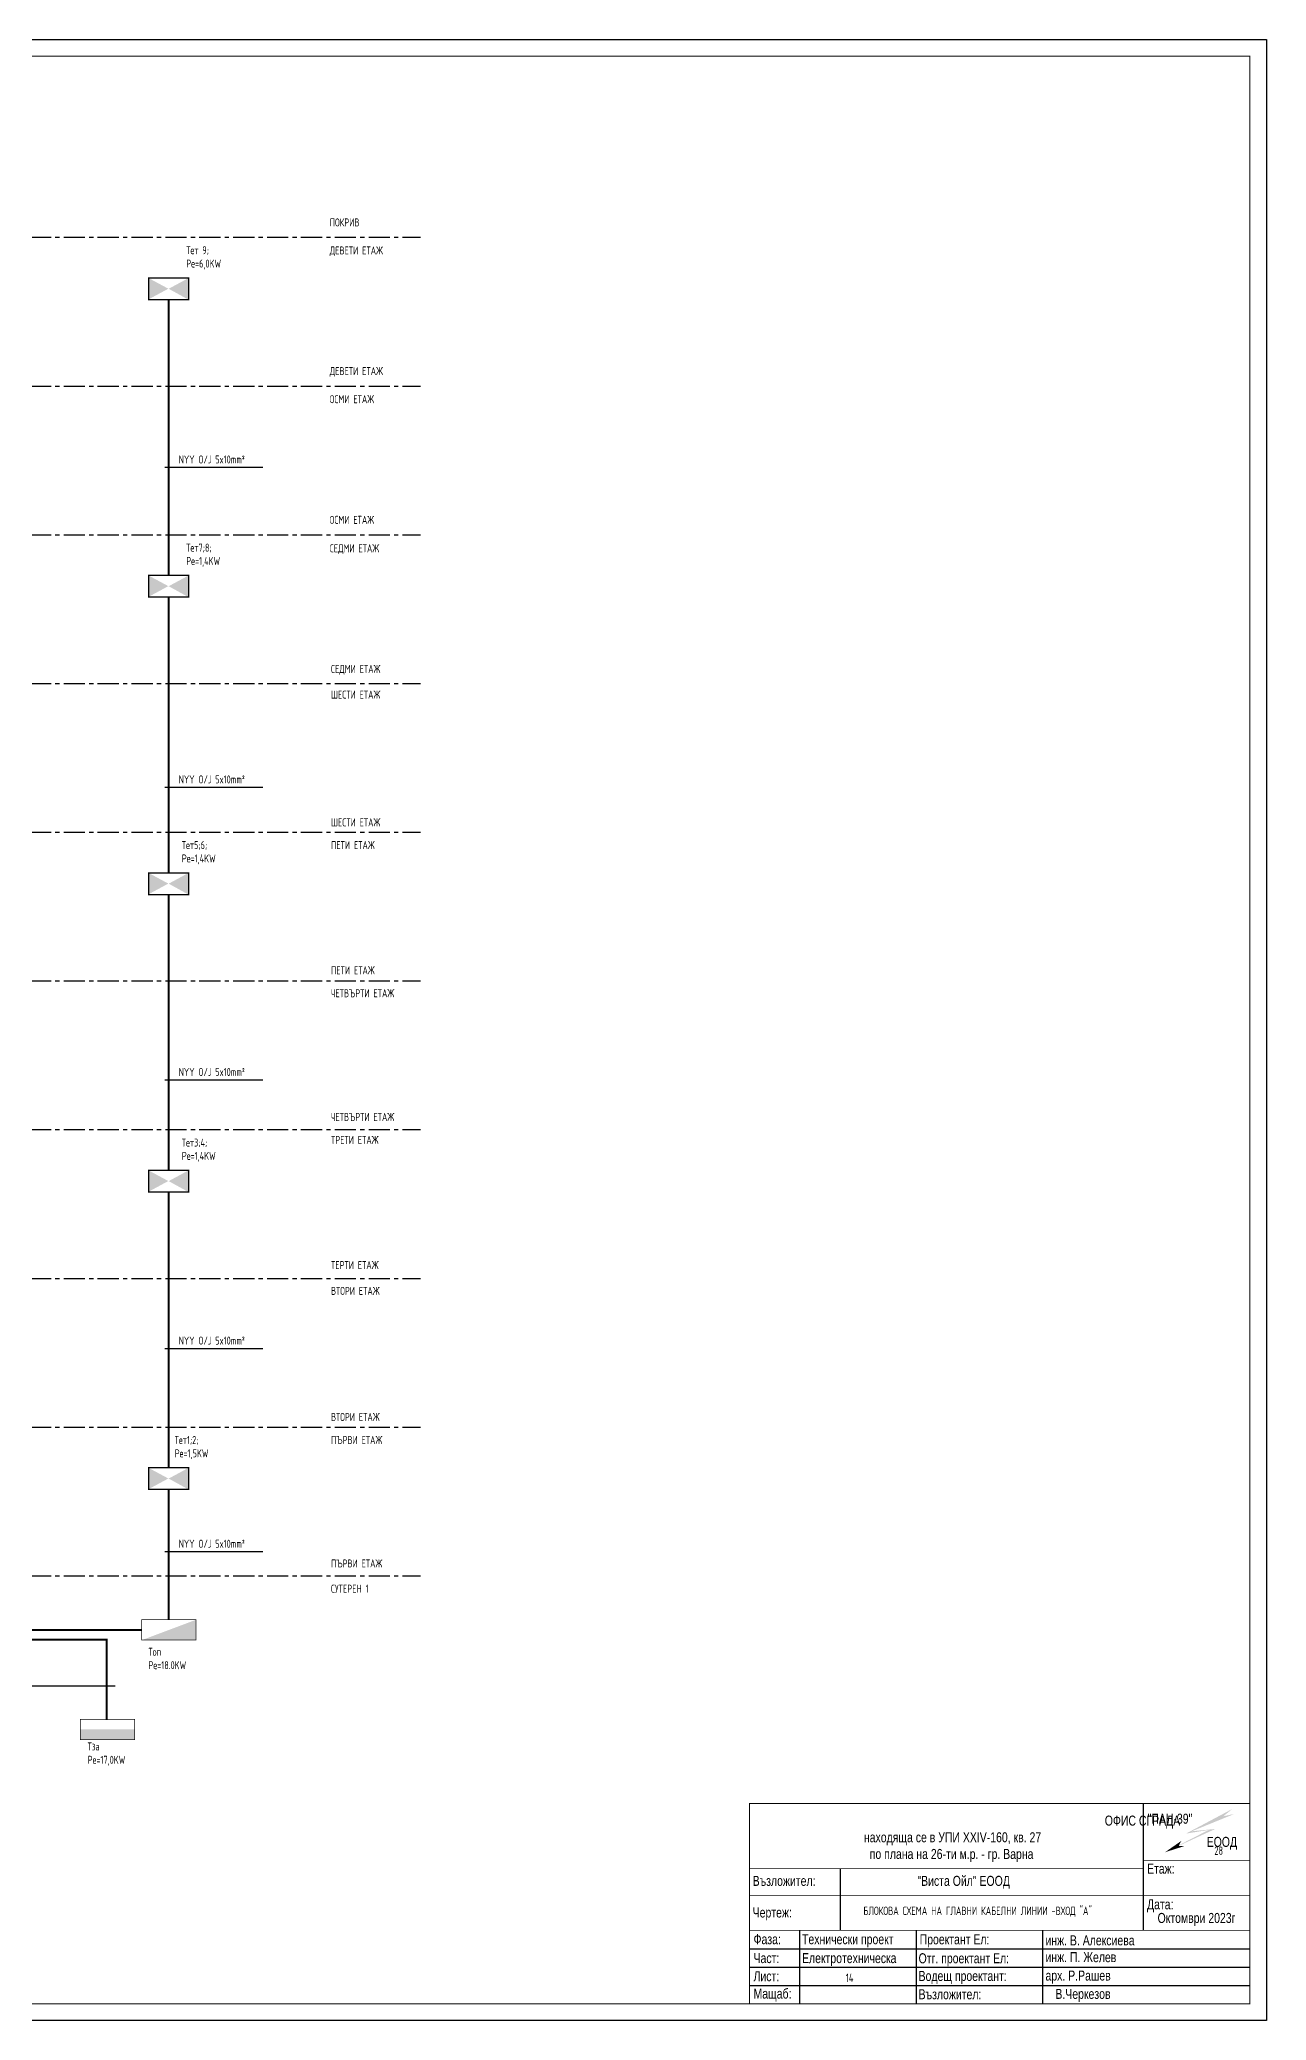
# Model space of a CAD drawing. Extents: x 25325 to 182345, y 3956 to 147305.
# Drawn here: x 45055 to 46894, y 14655 to 17625 of the extents above; entities that cross this region are included whole.
import ezdxf

# ---------------------------------------------------------------- set-up
doc = ezdxf.new("R2010")
doc.units = 0
doc.header["$MEASUREMENT"] = 0
doc.linetypes.add('CENTER', pattern=[50.8, 31.75, -6.35, 6.35, -6.35])
doc.layers.get('0').update_dxf_attribs({"linetype": 'CONTINUOUS'})
doc.layers.add('CAT6A UNDERGROUND PORTS ROUTING', color=1, linetype='CONTINUOUS')
doc.layers.add('ELSH', color=111, linetype='CONTINUOUS')
doc.styles.add('ARIAL', font='arial.ttf', dxfattribs={"width": 0.75})
doc.styles.get("Standard").update_dxf_attribs({"font": 'simplex.shx', "width": 0.7, "height": 10})

# ---------------------------------------------------------------- blocks, each defined once
blk = doc.blocks.new('A1_M100')
at = {"ltscale": 30}
blk.add_lwpolyline([(0, 5940), (8410, 5940), (8410, 0), (0, 0)], close=True, dxfattribs=at)
at = {"ltscale": 30, "const_width": 3}
blk.add_lwpolyline([(8360, 5890), (200, 5890), (200, 50), (8360, 50)], close=True, dxfattribs=at)
blk = doc.blocks.new('AS_VO_EL_LOGO')
for points in [[(-52.2, 584), (-191, 510.1), (-45.8, 569.2), (-79.2, 562.1)], [(-253.9, 454.3), (-205.1, 488.3), (-212.8, 473.5), (-195.5, 472.9)], [(-120, 522.6), (-238.9, 461.7), (-103.9, 523.8)], [(-190, 510.3), (-178, 516.7), (-103.9, 524.1), (-190.3, 510.3)]]:
    blk.add_hatch(color=256).paths.add_polyline_path(points)
for p, q in [((-320, 600), (-320, 220)), ((-1227.8, 404.5), (-1227.8, 220.8)), ((-1350, 220), (-1350, 0)), ((-1000, 220), (-1000, 0)), ((-620.6, 0), (-620.6, 220.1)), ((-1500, 165), (0, 165)), ((-1500, 110), (0, 110)), ((-1500, 55), (0, 55))]:
    blk.add_line(p, q)
at = {"const_width": 3}
blk.add_lwpolyline([(0, 600), (-1500, 600), (-1500, 0), (0, 0)], close=True, dxfattribs=at)
at = {"const_width": 2.1, "flags": 128}
for points in [[(-320, 430), (1, 430)], [(-320, 405), (-1500, 405)], [(-1500, 325), (0, 325)], [(0, 220), (-1500, 220)]]:
    blk.add_lwpolyline(points, dxfattribs=at)
at = {"char_height": 30, "attachment_point": 1, "style": 'ARIAL'}
for s, insert in [('{\\fArial|b0|i0|c204|p34;^I^I^I^I^I              ОФИС СГРАДА\\Pнаходяща се в УПИ }XXIV-160, {\\fArial|b0|i0|c204|p34;кв. 27\\P  по плана на 26-ти м.р. - гр. Варна}', (-1156.9, 564.1)), ('\\fArial|b0|i0|c204|p34;"ПАН-39" ', (-306.1, 569.8)), ('\\fArial|b0|i0|c204|p34;ЕООД', (-129, 500.3)), ('Етаж:', (-308, 420.1)), ('Възложител:', (-1490.6, 383.4)), ('{\\fArial|b0|i0|c204|p34;"Виста Ойл" ЕООД}', (-996.6, 383.4)), ('Дата:', (-308, 313.1)), ('Чертеж:', (-1490.6, 288.6)), ('{\\fArial|b0|i0|c204|p34;Октомври 2023г}', (-276.3, 272.2)), ('Фаза:', (-1488, 208.4)), ('{\\fArial|b0|i0|c204|p34;Технически проект}', (-1342.6, 208.4)), ('{\\fArial|b0|i0|c204|p34;Проектант Ел:}', (-989.8, 208)), ('{\\fArial|b0|i0|c204|p34;инж. В.} {\\fArial|b0|i0|c204|p34;Алексиева}', (-612.5, 205)), ('Част:', (-1488, 151.8)), ('{\\fArial|b0|i0|c204|p34;Електротехническа}', (-1342.6, 151.8)), ('Отг. проектант Ел:', (-993, 151.3)), ('{\\fArial|b0|i0|c204|p34;инж. П. Желев}', (-612.5, 154.6)), ('Лист:', (-1488, 97.4)), ('Водещ проектант:', (-993, 98.2)), ('{\\fArial|b0|i0|c204|p34;арх. Р.Рашев}', (-612.5, 99.5)), ('Мащаб:', (-1488, 45.3)), ('Възложител:', (-993, 43.3)), ('{\\fArial|b0|i0|c204|p34;В.Черкезов}', (-582.7, 44.5))]:
    blk.add_mtext(s, dxfattribs=dict(at, insert=insert))

msp = doc.modelspace()

# ---------------------------------------------------------------- hatches: boundary and pattern name
at = {"layer": 'CAT6A UNDERGROUND PORTS ROUTING'}
h = msp.add_hatch(color=256, dxfattribs=at)
h.paths.add_polyline_path([(45278.03, 17267.02), (45248.27, 17250.96), (45278.03, 17234.61)])
h.paths.add_polyline_path([(45217.92, 17234.98), (45247.76, 17251.09), (45218.12, 17267.02)])
h = msp.add_hatch(color=256, dxfattribs=at)
h.paths.add_polyline_path([(45278.03, 16821.02), (45248.27, 16804.96), (45278.03, 16788.61)])
h.paths.add_polyline_path([(45217.92, 16788.98), (45247.76, 16805.09), (45218.12, 16821.02)])
h = msp.add_hatch(color=256, dxfattribs=at)
h.paths.add_polyline_path([(45278.03, 16375.02), (45248.27, 16358.96), (45278.03, 16342.61)])
h.paths.add_polyline_path([(45217.92, 16342.98), (45247.76, 16359.09), (45218.12, 16375.02)])
h = msp.add_hatch(color=256, dxfattribs=at)
h.paths.add_polyline_path([(45278.03, 15929.02), (45248.27, 15912.96), (45278.03, 15896.61)])
h.paths.add_polyline_path([(45217.92, 15896.98), (45247.76, 15913.09), (45218.12, 15929.02)])
h = msp.add_hatch(color=256, dxfattribs=at)
h.paths.add_polyline_path([(45278.03, 15483.02), (45248.27, 15466.96), (45278.03, 15450.61)])
h.paths.add_polyline_path([(45217.92, 15450.98), (45247.76, 15467.09), (45218.12, 15483.02)])
for points in [[(45207.95, 15224.7), (45289.37, 15255.27), (45289.37, 15224.7)], [(45197.32, 15075.6), (45115.85, 15075.6), (45115.85, 15090.79), (45197.32, 15090.79)]]:
    msp.add_hatch(color=256, dxfattribs=at).paths.add_polyline_path(points)

# ---------------------------------------------------------------- linework, layer by layer
for points, const_width in [([(45218.12, 17267.22), (45278.03, 17267.22), (45278.03, 17234.61), (45218.12, 17234.61)], 2), ([(45218.12, 16821.22), (45278.03, 16821.22), (45278.03, 16788.61), (45218.12, 16788.61)], 2), ([(45218.12, 16375.22), (45278.03, 16375.22), (45278.03, 16342.61), (45218.12, 16342.61)], 2), ([(45218.12, 15929.22), (45278.03, 15929.22), (45278.03, 15896.61), (45218.12, 15896.61)], 2), ([(45218.12, 15483.22), (45278.03, 15483.22), (45278.03, 15450.61), (45218.12, 15450.61)], 2), ([(45207.95, 15255.27), (45289.37, 15255.27), (45289.37, 15224.7), (45207.95, 15224.7)], 1), ([(45115.85, 15106.08), (45197.32, 15106.08), (45197.32, 15075.6), (45115.85, 15075.6)], 1)]:
    msp.add_lwpolyline(points, close=True, dxfattribs=dict(at, const_width=const_width))
at = {"layer": 'ELSH', "linetype": 'CENTER'}
for p, q in [((42957.38, 17328.13), (45625.83, 17328.13)), ((42957.38, 17105.13), (45625.83, 17105.13)), ((42957.38, 16882.13), (45625.83, 16882.13)), ((42957.38, 16659.13), (45625.83, 16659.13)), ((42957.38, 16436.13), (45625.83, 16436.13)), ((42957.38, 16213.13), (45625.83, 16213.13)), ((42957.38, 15990.13), (45625.83, 15990.13)), ((42957.38, 15767.13), (45625.83, 15767.13)), ((42957.38, 15544.13), (45625.83, 15544.13)), ((42957.38, 15321.13), (45625.83, 15321.13))]:
    msp.add_line(p, q, dxfattribs=at)
at = {"layer": 'ELSH'}
for p, q in [((45242.54, 16983.28), (45389.35, 16983.28)), ((45242.54, 16503.57), (45389.35, 16503.57)), ((45242.54, 16064.84), (45389.35, 16064.84)), ((45242.54, 15662.1), (45389.35, 15662.1)), ((45242.54, 15357.5), (45389.35, 15357.5)), ((44639.52, 15156.2), (45167.94, 15156.2))]:
    msp.add_line(p, q, dxfattribs=at)
at = {"layer": 'ELSH', "const_width": 3}
for points in [[(45248.08, 17234.61), (45248.08, 17234.61), (45248.08, 17234.61), (45248.08, 16821.22)], [(45248.08, 16788.61), (45248.08, 16788.61), (45248.08, 16788.61), (45248.08, 16375.22)], [(45248.08, 16342.61), (45248.08, 15929.22)], [(45248.08, 15896.46), (45248.08, 15483.22)], [(45248.08, 15450.59), (45248.08, 15255.27)], [(44930.51, 15239.99), (45207.95, 15239.99)], [(45155.51, 15104.95), (45155.51, 15225.31), (44932.49, 15225.31)]]:
    msp.add_lwpolyline(points, dxfattribs=at)

# ---------------------------------------------------------------- block references
at = {"layer": 'ELSH', "xscale": 0.5, "yscale": 0.5, "zscale": 0.5}
for name, p in [('A1_M100', (42689.24, 14654.56)), ('AS_VO_EL_LOGO', (46869.24, 14679.56))]:
    msp.add_blockref(name, p, dxfattribs=at)

# ---------------------------------------------------------------- texts
at = {"layer": 'ELSH', "char_height": 12, "attachment_point": 1}
for s, insert in [('{\\Fsimplex|c204;ПОКРИВ}', (45489.81, 17356.48)), ('{\\Fsimplex|c204;Тет 9;\\PРе}={\\Fsimplex|c204;6,0}KW', (45274.59, 17314.8)), ('ДЕВЕТИ ЕТАЖ', (45489.81, 17314.39)), ('ДЕВЕТИ ЕТАЖ', (45489.81, 17133.48)), ('ОСМИ ЕТАЖ', (45489.81, 17091.39)), ('NYY O/J 5x10mm²', (45263.38, 17001.04)), ('ОСМИ ЕТАЖ', (45489.81, 16910.48)), ('{\\Fsimplex|c204;Тет}7{\\Fsimplex|c204;;}8{\\Fsimplex|c204;;\\PРе}=1{\\Fsimplex|c204;,4}KW', (45274.59, 16868.8)), ('СЕДМИ ЕТАЖ', (45489.81, 16867.8)), ('СЕДМИ ЕТАЖ', (45491.68, 16686.88)), ('ШЕСТИ ЕТАЖ', (45491.68, 16648.47)), ('NYY O/J 5x10mm²', (45263.38, 16521.33)), ('ШЕСТИ ЕТАЖ', (45491.68, 16456.89)), ('{\\Fsimplex|c204;Тет5;6;}\\P{\\Fsimplex|c204;Ре}={\\Fsimplex|c204;1,4}KW', (45267.93, 16422.8)), ('ПЕТИ ЕТАЖ', (45491.68, 16422.74)), ('ПЕТИ ЕТАЖ', (45491.68, 16235.09)), ('ЧЕТВЪРТИ ЕТАЖ', (45491.68, 16200.66)), ('NYY O/J 5x10mm²', (45263.38, 16082.6)), ('ЧЕТВЪРТИ ЕТАЖ', (45491.68, 16015.14)), ('ТРЕТИ ЕТАЖ', (45491.68, 15980.72)), ('{\\Fsimplex|c204;Тет3;}4{\\Fsimplex|c204;;}\\P{\\Fsimplex|c204;Ре}={\\Fsimplex|c204;1,4}KW', (45267.93, 15976.8)), ('ТЕРТИ ЕТАЖ', (45491.68, 15793.06)), ('ВТОРИ ЕТАЖ', (45491.68, 15754.37)), ('NYY O/J 5x10mm²', (45263.38, 15679.86)), ('ВТОРИ ЕТАЖ', (45491.68, 15565.27)), ('{\\Fsimplex|c204;Тет}1{\\Fsimplex|c204;;2;}\\P{\\Fsimplex|c204;Ре}={\\Fsimplex|c204;1,5}KW', (45257.28, 15530.8)), ('ПЪРВИ ЕТАЖ', (45491.68, 15530.84)), ('NYY O/J 5x10mm²', (45263.38, 15375.26)), ('ПЪРВИ ЕТАЖ', (45491.68, 15345.65)), ('{\\Fsimplex|c204;СУТЕРЕН 1}', (45491.68, 15307.84)), ('{\\Fsimplex|c204;Топ\\PРе}={\\Fsimplex|c204;18.0}KW', (45217.94, 15213.16)), ('{\\Fsimplex|c204;Тза\\PРе}={\\Fsimplex|c204;1}7,0KW', (45126.73, 15071.29))]:
    msp.add_mtext(s, dxfattribs=dict(at, insert=insert))
at = {"layer": 'ELSH', "char_height": 12.5, "attachment_point": 1, "rotation": 0}
for s, insert in [('2{\\Fsimplex|c204;8}', (46816.22, 14915.26)), ('{\\Fsimplex|c204;БЛОКОВА СХЕМА НА ГЛАВНИ КАБЕЛНИ ЛИНИИ -ВХОД "А"}', (46290.06, 14825.15)), ('{\\Fsimplex|c204;14}', (46263.59, 14724.66))]:
    msp.add_mtext(s, dxfattribs=dict(at, insert=insert))

doc.saveas('drawing.dxf')
